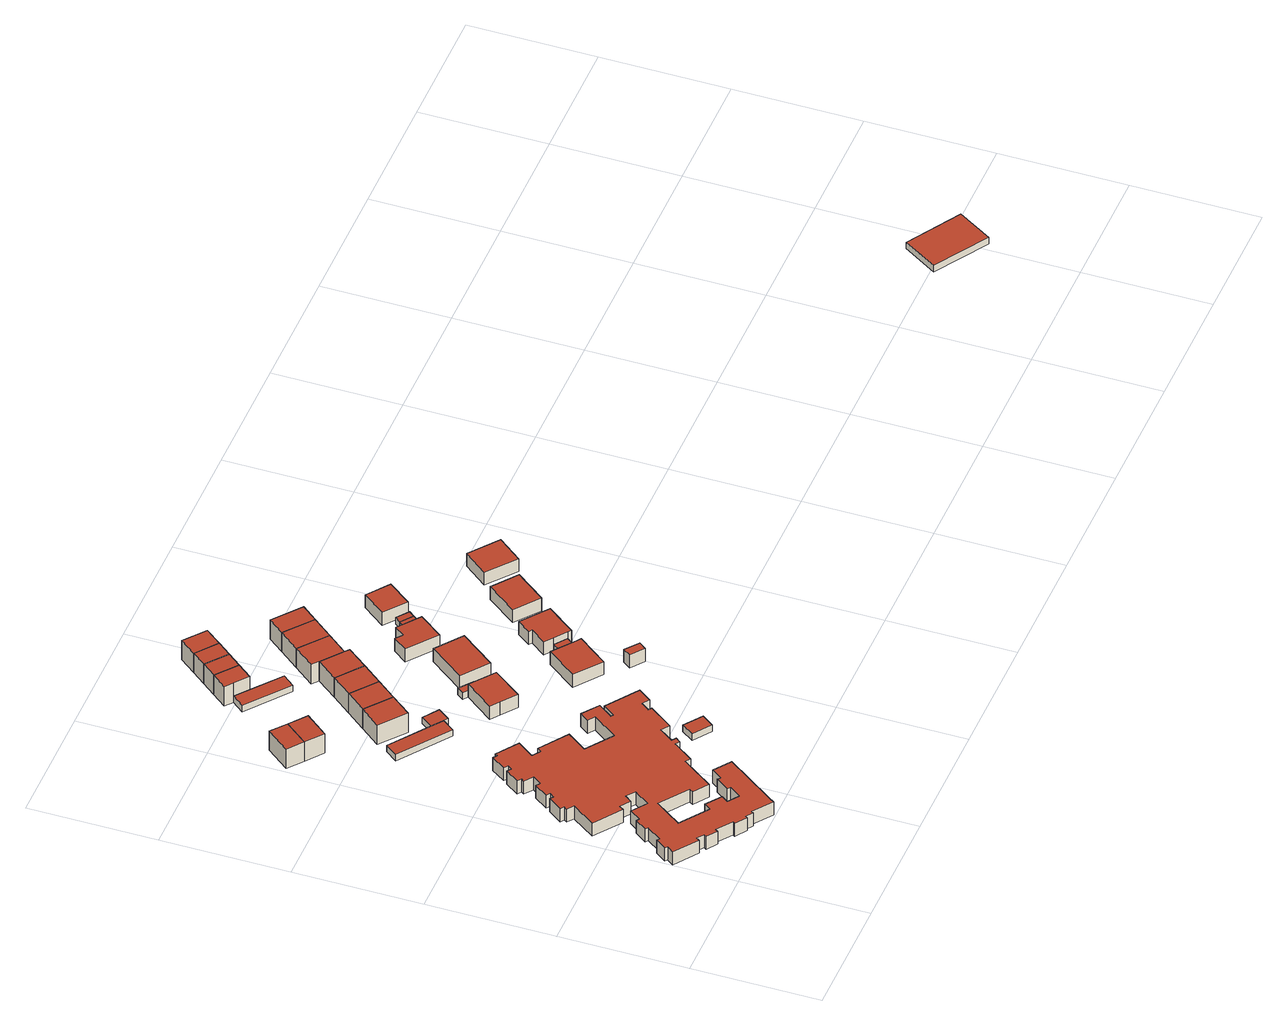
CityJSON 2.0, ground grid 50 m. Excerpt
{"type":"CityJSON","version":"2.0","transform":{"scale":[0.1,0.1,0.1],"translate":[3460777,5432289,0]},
"CityObjects":{
"building1":{"type":"Building","geometry":[{"type":"MultiSurface","lod":"2","boundaries":[[[0,1,2,3,4,5,6,7,8,9,10,11,12,13,14,15,16,17,18,19,20,21,22,23,24,25,26,27,28,29,30,31,32,33,34,35,36,37,38,39,40,41,42,43,44,45,46,47,48,49,50,51,52,53,54,55,56,57,58,59,60,61,62,63,64,65,66,67,68,69,70,71,72,73,74,75,76,77,78,79,80,81,82,83,84,85,86,87,88,89,90,91,92,93,94]],[[94,95,96,0]],[[0,96,97,1]],[[1,97,98,2]],[[2,98,99,3]],[[3,99,100,4]],[[4,100,101,5]],[[5,101,102,6]],[[6,102,103,7]],[[7,103,104,8]],[[8,104,105,9]],[[9,105,106,10]],[[10,106,107,11]],[[11,107,108,12]],[[12,108,109,13]],[[13,109,110,14]],[[14,110,111,15]],[[15,111,112,16]],[[16,112,113,17]],[[17,113,114,18]],[[18,114,115,19]],[[19,115,116,20]],[[20,116,117,21]],[[21,117,118,22]],[[22,118,119,23]],[[23,119,120,24]],[[24,120,121,25]],[[25,121,122,26]],[[26,122,123,27]],[[27,123,124,28]],[[28,124,125,29]],[[29,125,126,30]],[[30,126,127,31]],[[31,127,128,32]],[[32,128,129,33]],[[33,129,130,34]],[[34,130,131,35]],[[35,131,132,36]],[[36,132,133,37]],[[37,133,134,38]],[[38,134,135,39]],[[39,135,136,40]],[[40,136,137,41]],[[41,137,138,42]],[[42,138,139,43]],[[43,139,140,44]],[[44,140,141,45]],[[45,141,142,46]],[[46,142,143,47]],[[47,143,144,48]],[[48,144,145,49]],[[49,145,146,50]],[[50,146,147,51]],[[51,147,148,52]],[[52,148,149,53]],[[53,149,150,54]],[[54,150,151,55]],[[55,151,152,56]],[[56,152,153,57]],[[57,153,154,58]],[[58,154,155,59]],[[59,155,156,60]],[[60,156,157,61]],[[61,157,158,62]],[[62,158,159,63]],[[63,159,160,64]],[[64,160,161,65]],[[65,161,162,66]],[[66,162,163,67]],[[67,163,164,68]],[[68,164,165,69]],[[69,165,166,70]],[[70,166,167,71]],[[71,167,168,72]],[[72,168,169,73]],[[73,169,170,74]],[[74,170,171,75]],[[75,171,172,76]],[[76,172,173,77]],[[77,173,174,78]],[[78,174,175,79]],[[79,175,176,80]],[[80,176,177,81]],[[81,177,178,82]],[[82,178,179,83]],[[83,179,180,84]],[[84,180,181,85]],[[85,181,182,86]],[[86,182,183,87]],[[87,183,184,88]],[[88,184,185,89]],[[89,185,186,90]],[[90,186,187,91]],[[91,187,188,92]],[[92,188,189,93]],[[93,189,95,94]],[[189,188,187,186,185,184,183,182,181,180,179,178,177,176,175,174,173,172,171,170,169,168,167,166,165,164,163,162,161,160,159,158,157,156,155,154,153,152,151,150,149,148,147,146,145,144,143,142,141,140,139,138,137,136,135,134,133,132,131,130,129,128,127,126,125,124,123,122,121,120,119,118,117,116,115,114,113,112,111,110,109,108,107,106,105,104,103,102,101,100,99,98,97,96,95]]],"semantics":{"surfaces":[{"type":"GroundSurface"},{"type":"WallSurface"},{"type":"RoofSurface"}],"values":[0,1,1,1,1,1,1,1,1,1,1,1,1,1,1,1,1,1,1,1,1,1,1,1,1,1,1,1,1,1,1,1,1,1,1,1,1,1,1,1,1,1,1,1,1,1,1,1,1,1,1,1,1,1,1,1,1,1,1,1,1,1,1,1,1,1,1,1,1,1,1,1,1,1,1,1,1,1,1,1,1,1,1,1,1,1,1,1,1,1,1,1,1,1,1,1,2]}}]},
"building2":{"type":"Building","geometry":[{"type":"MultiSurface","lod":"2","boundaries":[[[190,191,192,193]],[[193,194,195,190]],[[190,195,196,191]],[[191,196,197,192]],[[192,197,194,193]],[[197,196,195,194]]],"semantics":{"surfaces":[{"type":"GroundSurface"},{"type":"WallSurface"},{"type":"RoofSurface"}],"values":[0,1,1,1,1,2]}}]},
"building3":{"type":"Building","geometry":[{"type":"MultiSurface","lod":"2","boundaries":[[[193,198,199,190]],[[190,195,194,193]],[[193,194,200,198]],[[198,200,201,199]],[[199,201,195,190]],[[201,200,194,195]]],"semantics":{"surfaces":[{"type":"GroundSurface"},{"type":"WallSurface"},{"type":"RoofSurface"}],"values":[0,1,1,1,1,2]}}]},
"building4":{"type":"Building","geometry":[{"type":"MultiSurface","lod":"2","boundaries":[[[202,203,204,205,206]],[[206,207,208,202]],[[202,208,209,203]],[[203,209,210,204]],[[204,210,211,205]],[[205,211,207,206]],[[211,210,209,208,207]]],"semantics":{"surfaces":[{"type":"GroundSurface"},{"type":"WallSurface"},{"type":"RoofSurface"}],"values":[0,1,1,1,1,1,2]}}]},
"building5":{"type":"Building","geometry":[{"type":"MultiSurface","lod":"2","boundaries":[[[212,213,214,215]],[[215,216,217,212]],[[212,217,218,213]],[[213,218,219,214]],[[214,219,216,215]],[[219,218,217,216]]],"semantics":{"surfaces":[{"type":"GroundSurface"},{"type":"WallSurface"},{"type":"RoofSurface"}],"values":[0,1,1,1,1,2]}}]},
"building6":{"type":"Building","geometry":[{"type":"MultiSurface","lod":"2","boundaries":[[[206,220,221,222,202]],[[202,208,207,206]],[[206,207,223,220]],[[220,223,224,221]],[[221,224,225,222]],[[222,225,208,202]],[[225,224,223,207,208]]],"semantics":{"surfaces":[{"type":"GroundSurface"},{"type":"WallSurface"},{"type":"RoofSurface"}],"values":[0,1,1,1,1,1,2]}}]},
"building7":{"type":"Building","geometry":[{"type":"MultiSurface","lod":"2","boundaries":[[[226,227,228,229]],[[229,230,231,226]],[[226,231,232,227]],[[227,232,233,228]],[[228,233,230,229]],[[233,232,231,230]]],"semantics":{"surfaces":[{"type":"GroundSurface"},{"type":"WallSurface"},{"type":"RoofSurface"}],"values":[0,1,1,1,1,2]}}]},
"building8":{"type":"Building","geometry":[{"type":"MultiSurface","lod":"2","boundaries":[[[215,214,234,235]],[[235,236,216,215]],[[215,216,219,214]],[[214,219,237,234]],[[234,237,236,235]],[[237,219,216,236]]],"semantics":{"surfaces":[{"type":"GroundSurface"},{"type":"WallSurface"},{"type":"RoofSurface"}],"values":[0,1,1,1,1,2]}}]},
"building9":{"type":"Building","geometry":[{"type":"MultiSurface","lod":"2","boundaries":[[[238,239,240,241,242]],[[242,243,244,238]],[[238,244,245,239]],[[239,245,246,240]],[[240,246,247,241]],[[241,247,243,242]],[[247,246,245,244,243]]],"semantics":{"surfaces":[{"type":"GroundSurface"},{"type":"WallSurface"},{"type":"RoofSurface"}],"values":[0,1,1,1,1,1,2]}}]},
"building10":{"type":"Building","geometry":[{"type":"MultiSurface","lod":"2","boundaries":[[[242,241,248,249,250]],[[250,251,252,242]],[[242,252,253,241]],[[241,253,254,248]],[[248,254,255,249]],[[249,255,251,250]],[[255,254,253,252,251]]],"semantics":{"surfaces":[{"type":"GroundSurface"},{"type":"WallSurface"},{"type":"RoofSurface"}],"values":[0,1,1,1,1,1,2]}}]},
"building11":{"type":"Building","geometry":[{"type":"MultiSurface","lod":"2","boundaries":[[[235,234,256,257]],[[257,258,236,235]],[[235,236,237,234]],[[234,237,259,256]],[[256,259,258,257]],[[259,237,236,258]]],"semantics":{"surfaces":[{"type":"GroundSurface"},{"type":"WallSurface"},{"type":"RoofSurface"}],"values":[0,1,1,1,1,2]}}]},
"building12":{"type":"Building","geometry":[{"type":"MultiSurface","lod":"2","boundaries":[[[260,261,262,263,264,265]],[[265,266,267,260]],[[260,267,268,261]],[[261,268,269,262]],[[262,269,270,263]],[[263,270,271,264]],[[264,271,266,265]],[[271,270,269,268,267,266]]],"semantics":{"surfaces":[{"type":"GroundSurface"},{"type":"WallSurface"},{"type":"RoofSurface"}],"values":[0,1,1,1,1,1,1,2]}}]},
"building13":{"type":"Building","geometry":[{"type":"MultiSurface","lod":"2","boundaries":[[[250,249,272,273]],[[273,274,251,250]],[[250,251,255,249]],[[249,255,275,272]],[[272,275,274,273]],[[275,255,251,274]]],"semantics":{"surfaces":[{"type":"GroundSurface"},{"type":"WallSurface"},{"type":"RoofSurface"}],"values":[0,1,1,1,1,2]}}]},
"building14":{"type":"Building","geometry":[{"type":"MultiSurface","lod":"2","boundaries":[[[264,276,277,278,265]],[[265,279,280,264]],[[264,280,281,276]],[[276,281,282,277]],[[277,282,283,278]],[[278,283,279,265]],[[283,282,281,280,279]]],"semantics":{"surfaces":[{"type":"GroundSurface"},{"type":"WallSurface"},{"type":"RoofSurface"}],"values":[0,1,1,1,1,1,2]}}]},
"building15":{"type":"Building","geometry":[{"type":"MultiSurface","lod":"2","boundaries":[[[284,257,256,285,286]],[[286,287,288,284]],[[284,288,258,257]],[[257,258,259,256]],[[256,259,289,285]],[[285,289,287,286]],[[289,259,258,288,287]]],"semantics":{"surfaces":[{"type":"GroundSurface"},{"type":"WallSurface"},{"type":"RoofSurface"}],"values":[0,1,1,1,1,1,2]}}]},
"building16":{"type":"Building","geometry":[{"type":"MultiSurface","lod":"2","boundaries":[[[273,272,290,291]],[[291,292,274,273]],[[273,274,275,272]],[[272,275,293,290]],[[290,293,292,291]],[[293,275,274,292]]],"semantics":{"surfaces":[{"type":"GroundSurface"},{"type":"WallSurface"},{"type":"RoofSurface"}],"values":[0,1,1,1,1,2]}}]},
"building17":{"type":"Building","geometry":[{"type":"MultiSurface","lod":"2","boundaries":[[[286,285,294,295,296]],[[296,297,287,286]],[[286,287,289,285]],[[285,289,298,294]],[[294,298,299,295]],[[295,299,297,296]],[[299,298,289,287,297]]],"semantics":{"surfaces":[{"type":"GroundSurface"},{"type":"WallSurface"},{"type":"RoofSurface"}],"values":[0,1,1,1,1,1,2]}}]},
"building18":{"type":"Building","geometry":[{"type":"MultiSurface","lod":"2","boundaries":[[[290,300,301,291]],[[291,292,293,290]],[[290,293,302,300]],[[300,302,303,301]],[[301,303,292,291]],[[303,302,293,292]]],"semantics":{"surfaces":[{"type":"GroundSurface"},{"type":"WallSurface"},{"type":"RoofSurface"}],"values":[0,1,1,1,1,2]}}]},
"building19":{"type":"Building","geometry":[{"type":"MultiSurface","lod":"2","boundaries":[[[304,305,306,307]],[[307,308,309,304]],[[304,309,310,305]],[[305,310,311,306]],[[306,311,308,307]],[[311,310,309,308]]],"semantics":{"surfaces":[{"type":"GroundSurface"},{"type":"WallSurface"},{"type":"RoofSurface"}],"values":[0,1,1,1,1,2]}}]},
"building20":{"type":"Building","geometry":[{"type":"MultiSurface","lod":"2","boundaries":[[[312,313,314,315,316,317]],[[317,318,319,312]],[[312,319,320,313]],[[313,320,321,314]],[[314,321,322,315]],[[315,322,323,316]],[[316,323,318,317]],[[323,322,321,320,319,318]]],"semantics":{"surfaces":[{"type":"GroundSurface"},{"type":"WallSurface"},{"type":"RoofSurface"}],"values":[0,1,1,1,1,1,1,2]}}]},
"building21":{"type":"Building","geometry":[{"type":"MultiSurface","lod":"2","boundaries":[[[296,295,324,325]],[[325,326,297,296]],[[296,297,299,295]],[[295,299,327,324]],[[324,327,326,325]],[[327,299,297,326]]],"semantics":{"surfaces":[{"type":"GroundSurface"},{"type":"WallSurface"},{"type":"RoofSurface"}],"values":[0,1,1,1,1,2]}}]},
"building22":{"type":"Building","geometry":[{"type":"MultiSurface","lod":"2","boundaries":[[[328,329,330,331]],[[331,332,333,328]],[[328,333,334,329]],[[329,334,335,330]],[[330,335,332,331]],[[335,334,333,332]]],"semantics":{"surfaces":[{"type":"GroundSurface"},{"type":"WallSurface"},{"type":"RoofSurface"}],"values":[0,1,1,1,1,2]}}]},
"building23":{"type":"Building","geometry":[{"type":"MultiSurface","lod":"2","boundaries":[[[312,317,336,337]],[[337,338,339,312]],[[312,339,340,317]],[[317,340,341,336]],[[336,341,338,337]],[[341,340,339,338]]],"semantics":{"surfaces":[{"type":"GroundSurface"},{"type":"WallSurface"},{"type":"RoofSurface"}],"values":[0,1,1,1,1,2]}}]},
"building24":{"type":"Building","geometry":[{"type":"MultiSurface","lod":"2","boundaries":[[[342,343,344,345,346,347]],[[347,348,349,342]],[[342,349,350,343]],[[343,350,351,344]],[[344,351,352,345]],[[345,352,353,346]],[[346,353,348,347]],[[353,352,351,350,349,348]]],"semantics":{"surfaces":[{"type":"GroundSurface"},{"type":"WallSurface"},{"type":"RoofSurface"}],"values":[0,1,1,1,1,1,1,2]}}]},
"building25":{"type":"Building","geometry":[{"type":"MultiSurface","lod":"2","boundaries":[[[337,336,354,355]],[[355,356,338,337]],[[337,338,341,336]],[[336,341,357,354]],[[354,357,356,355]],[[357,341,338,356]]],"semantics":{"surfaces":[{"type":"GroundSurface"},{"type":"WallSurface"},{"type":"RoofSurface"}],"values":[0,1,1,1,1,2]}}]},
"building26":{"type":"Building","geometry":[{"type":"MultiSurface","lod":"2","boundaries":[[[324,358,359,325]],[[325,326,327,324]],[[324,327,360,358]],[[358,360,361,359]],[[359,361,326,325]],[[361,360,327,326]]],"semantics":{"surfaces":[{"type":"GroundSurface"},{"type":"WallSurface"},{"type":"RoofSurface"}],"values":[0,1,1,1,1,2]}}]},
"building27":{"type":"Building","geometry":[{"type":"MultiSurface","lod":"2","boundaries":[[[354,362,363,364,365,366,367,355]],[[355,368,369,354]],[[354,369,370,362]],[[362,370,371,363]],[[363,371,372,364]],[[364,372,373,365]],[[365,373,374,366]],[[366,374,375,367]],[[367,375,368,355]],[[375,374,373,372,371,370,369,368]]],"semantics":{"surfaces":[{"type":"GroundSurface"},{"type":"WallSurface"},{"type":"RoofSurface"}],"values":[0,1,1,1,1,1,1,1,1,2]}}]},
"building28":{"type":"Building","geometry":[{"type":"MultiSurface","lod":"2","boundaries":[[[376,377,378,379]],[[379,380,381,376]],[[376,381,382,377]],[[377,382,383,378]],[[378,383,380,379]],[[383,382,381,380]]],"semantics":{"surfaces":[{"type":"GroundSurface"},{"type":"WallSurface"},{"type":"RoofSurface"}],"values":[0,1,1,1,1,2]}}]},
"building29":{"type":"Building","geometry":[{"type":"MultiSurface","lod":"2","boundaries":[[[378,384,385,379]],[[379,380,383,378]],[[378,383,386,384]],[[384,386,387,385]],[[385,387,380,379]],[[387,386,383,380]]],"semantics":{"surfaces":[{"type":"GroundSurface"},{"type":"WallSurface"},{"type":"RoofSurface"}],"values":[0,1,1,1,1,2]}}]},
"building30":{"type":"Building","geometry":[{"type":"MultiSurface","lod":"2","boundaries":[[[388,389,390,391]],[[391,392,393,388]],[[388,393,394,389]],[[389,394,395,390]],[[390,395,392,391]],[[395,394,393,392]]],"semantics":{"surfaces":[{"type":"GroundSurface"},{"type":"WallSurface"},{"type":"RoofSurface"}],"values":[0,1,1,1,1,2]}}]},
"building31":{"type":"Building","geometry":[{"type":"MultiSurface","lod":"2","boundaries":[[[396,397,398,399]],[[399,400,401,396]],[[396,401,402,397]],[[397,402,403,398]],[[398,403,400,399]],[[403,402,401,400]]],"semantics":{"surfaces":[{"type":"GroundSurface"},{"type":"WallSurface"},{"type":"RoofSurface"}],"values":[0,1,1,1,1,2]}}]},
"building32":{"type":"Building","geometry":[{"type":"MultiSurface","lod":"2","boundaries":[[[404,405,406,407]],[[407,408,409,404]],[[404,409,410,405]],[[405,410,411,406]],[[406,411,408,407]],[[411,410,409,408]]],"semantics":{"surfaces":[{"type":"GroundSurface"},{"type":"WallSurface"},{"type":"RoofSurface"}],"values":[0,1,1,1,1,2]}}]},
"building33":{"type":"Building","geometry":[{"type":"MultiSurface","lod":"2","boundaries":[[[412,413,414,415]],[[415,416,417,412]],[[412,417,418,413]],[[413,418,419,414]],[[414,419,416,415]],[[419,418,417,416]]],"semantics":{"surfaces":[{"type":"GroundSurface"},{"type":"WallSurface"},{"type":"RoofSurface"}],"values":[0,1,1,1,1,2]}}]}
},
"vertices":[
[381,8,0],[306,62,0],[301,55,0],[275,73,0],[269,66,0],[225,97,0],[231,105,0],[171,148,0],[165,139,0],[124,168,0],[131,177,0],[105,195,0],[97,184,0],[6,249,0],[25,276,0],[15,283,0],[46,325,0],[56,318,0],[98,376,0],[88,384,0],[121,429,0],[131,422,0],[162,466,0],[221,424,0],[265,485,0],[231,510,0],[211,483,0],[172,511,0],[160,493,0],[52,570,0],[118,662,0],[92,680,0],[101,693,0],[86,703,0],[125,757,0],[140,747,0],[152,765,0],[138,775,0],[176,828,0],[190,817,0],[215,851,0],[181,875,0],[190,887,0],[175,898,0],[213,951,0],[228,940,0],[240,956,0],[225,967,0],[264,1022,0],[279,1011,0],[286,1021,0],[369,962,0],[322,897,0],[353,875,0],[365,891,0],[475,813,0],[419,735,0],[523,660,0],[594,758,0],[568,776,0],[594,812,0],[659,765,0],[618,708,0],[626,702,0],[660,749,0],[784,661,0],[746,609,0],[719,628,0],[696,596,0],[708,587,0],[641,494,0],[609,516,0],[570,462,0],[586,450,0],[572,431,0],[556,443,0],[499,364,0],[480,377,0],[392,255,0],[334,296,0],[343,310,0],[233,389,0],[158,285,0],[268,206,0],[287,232,0],[347,189,0],[328,163,0],[370,133,0],[402,178,0],[390,186,0],[428,238,0],[439,229,0],[468,270,0],[535,222,0],[400,35,0],[400,35,60],[381,8,60],[306,62,60],[301,55,60],[275,73,60],[269,66,60],[225,97,60],[231,105,60],[171,148,60],[165,139,60],[124,168,60],[131,177,60],[105,195,60],[97,184,60],[6,249,60],[25,276,60],[15,283,60],[46,325,60],[56,318,60],[98,376,60],[88,384,60],[121,429,60],[131,422,60],[162,466,60],[221,424,60],[265,485,60],[231,510,60],[211,483,60],[172,511,60],[160,493,60],[52,570,60],[118,662,60],[92,680,60],[101,693,60],[86,703,60],[125,757,60],[140,747,60],[152,765,60],[138,775,60],[176,828,60],[190,817,60],[215,851,60],[181,875,60],[190,887,60],[175,898,60],[213,951,60],[228,940,60],[240,956,60],[225,967,60],[264,1022,60],[279,1011,60],[286,1021,60],[369,962,60],[322,897,60],[353,875,60],[365,891,60],[475,813,60],[419,735,60],[523,660,60],[594,758,60],[568,776,60],[594,812,60],[659,765,60],[618,708,60],[626,702,60],[660,749,60],[784,661,60],[746,609,60],[719,628,60],[696,596,60],[708,587,60],[641,494,60],[609,516,60],[570,462,60],[586,450,60],[572,431,60],[556,443,60],[499,364,60],[480,377,60],[392,255,60],[334,296,60],[343,310,60],[233,389,60],[158,285,60],[268,206,60],[287,232,60],[347,189,60],[328,163,60],[370,133,60],[402,178,60],[390,186,60],[428,238,60],[439,229,60],[468,270,60],[535,222,60],
[80,1664,0],[21,1711,0],[94,1801,0],[152,1754,0],[152,1754,90],[80,1664,90],[21,1711,90],[94,1801,90],
[218,1701,0],[146,1611,0],[218,1701,90],[146,1611,90],
[423,1266,0],[388,1219,0],[194,1362,0],[229,1409,0],[380,1298,0],[380,1298,30],[423,1266,30],[388,1219,30],[194,1362,30],[229,1409,30],
[353,1374,0],[254,1453,0],[318,1532,0],[417,1453,0],[417,1453,90],[353,1374,90],[254,1453,90],[318,1532,90],
[414,1344,0],[473,1301,0],[439,1255,0],[414,1344,30],[473,1301,30],[439,1255,30],
[729,367,0],[659,417,0],[693,465,0],[763,414,0],[763,414,30],[729,367,30],[659,417,30],[693,465,30],
[379,1608,0],[478,1529,0],[478,1529,90],[379,1608,90],
[456,1878,0],[418,1832,0],[255,1962,0],[292,2009,0],[344,1967,0],[344,1967,30],[456,1878,30],[418,1832,30],[255,1962,30],[292,2009,30],
[262,2033,0],[308,2090,0],[390,2024,0],[390,2024,90],[344,1967,90],[292,2009,90],[262,2033,90],[308,2090,90],
[441,1685,0],[540,1606,0],[540,1606,90],[441,1685,90],
[700,1169,0],[613,1055,0],[553,1101,0],[519,1127,0],[606,1241,0],[640,1215,0],[640,1215,60],[700,1169,60],[613,1055,60],[553,1101,60],[519,1127,60],[606,1241,60],
[351,2143,0],[433,2077,0],[433,2077,90],[351,2143,90],
[587,1255,0],[605,1279,0],[658,1239,0],[640,1215,30],[606,1241,30],[587,1255,30],[605,1279,30],[658,1239,30],
[604,1686,0],[505,1765,0],[587,1700,0],[587,1700,90],[604,1686,90],[505,1765,90],
[394,2197,0],[477,2131,0],[477,2131,90],[394,2197,90],
[480,1785,0],[544,1865,0],[651,1779,0],[651,1779,90],[480,1785,90],[544,1865,90],
[445,2260,0],[527,2194,0],[445,2260,90],[527,2194,90],
[739,1205,0],[635,1284,0],[742,1423,0],[846,1344,0],[846,1344,60],[739,1205,60],[635,1284,60],[742,1423,60],
[957,963,0],[974,951,0],[884,833,0],[781,911,0],[871,1029,0],[910,999,0],[910,999,60],[957,963,60],[974,951,60],[884,833,60],[781,911,60],[871,1029,60],
[607,1943,0],[714,1857,0],[714,1857,90],[607,1943,90],
[1001,719,0],[949,759,0],[972,789,0],[1024,748,0],[1024,748,60],[1001,719,60],[949,759,60],[972,789,60],
[927,1021,0],[974,986,0],[974,986,30],[957,963,30],[910,999,30],[927,1021,30],
[891,1520,0],[819,1427,0],[706,1515,0],[748,1569,0],[775,1548,0],[805,1587,0],[805,1587,60],[891,1520,60],[819,1427,60],[706,1515,60],[748,1569,60],[775,1548,60],
[944,1043,0],[991,1008,0],[991,1008,30],[944,1043,30],
[657,2005,0],[764,1919,0],[657,2005,90],[764,1919,90],
[911,1068,0],[957,1128,0],[944,1138,0],[984,1190,0],[1088,1110,0],[1003,998,0],[991,1008,60],[944,1043,60],[911,1068,60],[957,1128,60],[944,1138,60],[984,1190,60],[1088,1110,60],[1003,998,60],
[898,1536,0],[852,1572,0],[870,1596,0],[916,1560,0],[916,1560,30],[898,1536,30],[852,1572,30],[870,1596,30],
[887,1618,0],[933,1582,0],[887,1618,30],[933,1582,30],
[948,1593,0],[862,1659,0],[932,1749,0],[1017,1684,0],[1017,1684,60],[948,1593,60],[862,1659,60],[932,1749,60],
[1131,1158,0],[1036,1231,0],[1126,1349,0],[1222,1276,0],[1222,1276,60],[1131,1158,60],[1036,1231,60],[1126,1349,60],
[1301,1307,0],[1191,1395,0],[1266,1489,0],[1377,1402,0],[1377,1402,60],[1301,1307,60],[1191,1395,60],[1266,1489,60],
[3535,358,0],[3325,488,0],[3409,624,0],[3620,495,0],[3620,495,30],[3535,358,30],[3325,488,30],[3409,624,30]
]}
